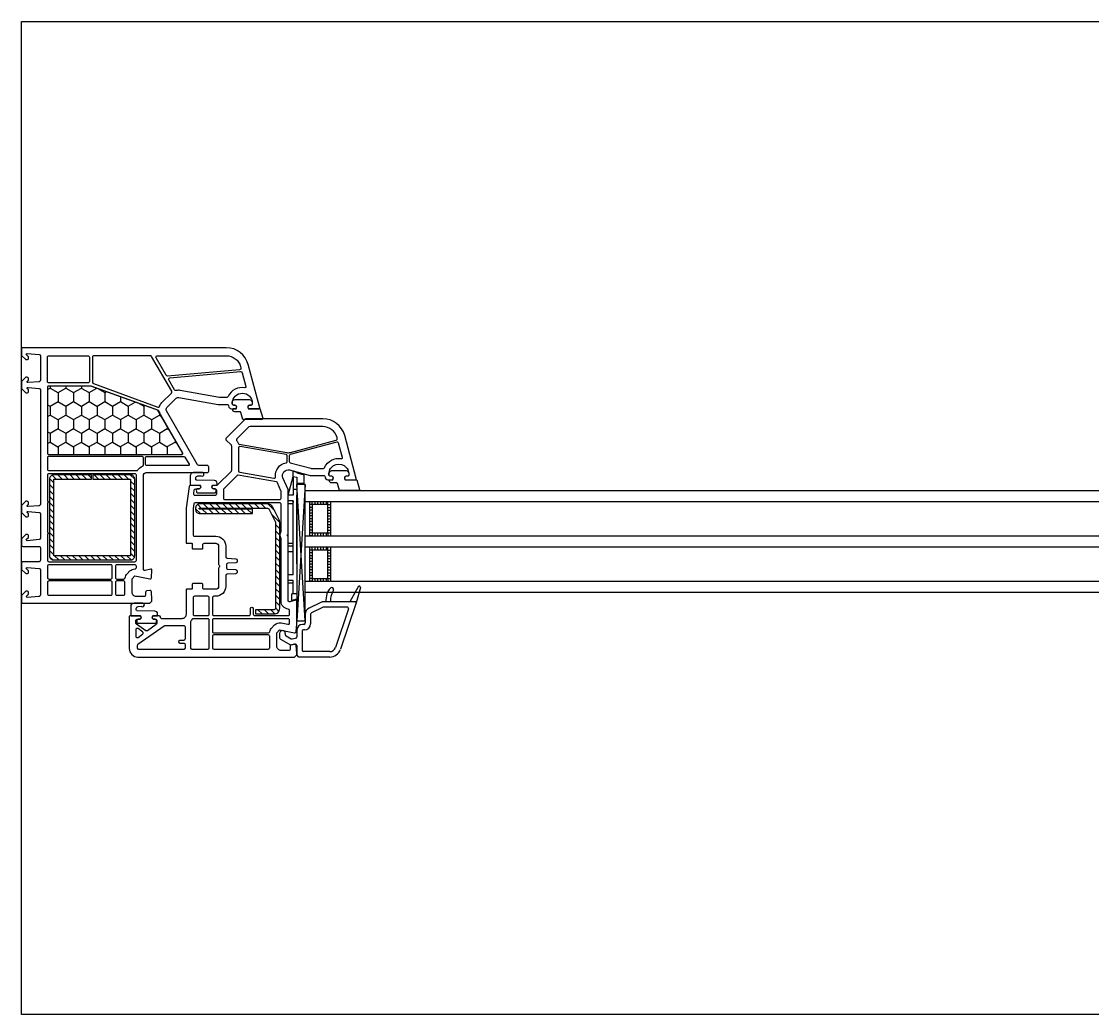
# Model space of a CAD drawing. Header units: millimetres. Extents: x 53645 to 137188, y 78097 to 135533.
# Drawn here: x 74041.1 to 74418.6, y 93852.8 to 94202.8 of the extents above; entities that cross this region are included whole.
import ezdxf

# ---------------------------------------------------------------- set-up
doc = ezdxf.new("R2010")
doc.units = ezdxf.units.MM

# ---------------------------------------------------------------- blocks, each defined once
blk = doc.blocks.new('3432')
h = blk.add_hatch()
h.set_pattern_fill('HONEY', color=0, angle=-90, style=0)
h.set_pattern_definition([(270, (-5132.572, 9437.645), (2.74963, -4.7625), [3.175, -6.35]), (30, (-5132.572, 9437.645), (2.74963, 4.7625), [3.175, -6.35]), (330, (-5132.572, 9437.645), (5.49926, -6e-07), [-6.35, 3.175])])
h.paths.add_polyline_path([(-5004.19, 9347.41, 0.57735), (-5003.76, 9348.16), (-5011.44, 9361.47, -0.079163), (-5011.84, 9362.5, 0.259107), (-5012.16, 9362.87), (-5035.83, 9371.48, 0.087489), (-5036, 9371.51), (-5050.71, 9371.51, 0.414214), (-5051.21, 9371.01), (-5051.21, 9347.91, 0.414214), (-5050.71, 9347.41)])
at = {"color": 0}
for p, q in [((-5050.52, 9338.93), (-5049.03, 9337.45)), ((-5049.57, 9340.11), (-5048.17, 9338.7)), ((-5047.55, 9340.2), (-5046.05, 9338.7)), ((-5045.43, 9340.2), (-5043.93, 9338.7)), ((-5043.31, 9340.2), (-5041.81, 9338.7)), ((-5041.18, 9340.2), (-5039.68, 9338.7)), ((-5039.06, 9340.2), (-5037.56, 9338.7)), ((-5036.94, 9340.2), (-5035.78, 9339.05)), ((-5034.82, 9340.2), (-5033.32, 9338.7)), ((-5032.7, 9340.2), (-5031.2, 9338.7)), ((-5030.58, 9340.2), (-5029.08, 9338.7)), ((-5028.46, 9340.2), (-5026.96, 9338.7)), ((-5026.33, 9340.2), (-5024.83, 9338.7)), ((-5024.21, 9340.2), (-5022.71, 9338.7)), ((-5022.09, 9340.2), (-5020.53, 9338.65)), ((-4966.43, 9333.03), (-4964.63, 9339.63)), ((-4964.64, 9339.62), (-4964.64, 9341.49)), ((-4964.64, 9341.49), (-4963.44, 9341.15)), ((-4964.63, 9339.63), (-4963.43, 9339.35)), ((-4964.63, 9339.63), (-4964.63, 9333.03)), ((-4964.63, 9339.35), (-4964.63, 9333.03)), ((-4963.44, 9341.15), (-4963.44, 9340.86)), ((-4963.44, 9340.86), (-4960.87, 9340.18)), ((-4963.43, 9339.35), (-4963.43, 9296.39)), ((-4960.87, 9340.18), (-4960.87, 9337.13)), ((-5050.53, 9336.83), (-5049.03, 9335.33)), ((-5050.53, 9334.71), (-5049.03, 9333.21)), ((-5022.03, 9338.03), (-5020.53, 9336.53)), ((-5022.03, 9335.9), (-5020.53, 9334.4)), ((-4963.43, 9335.03), (-4964.63, 9335.03)), ((-4960.87, 9337.13), (-4963.44, 9337.13)), ((-4960.46, 9336.83), (-4963.44, 9288.82)), ((-4960.46, 9288.82), (-4963.44, 9336.83)), ((-5050.53, 9332.58), (-5049.03, 9331.08)), ((-5022.03, 9333.78), (-5020.53, 9332.28)), ((-5022.03, 9331.66), (-5020.53, 9330.16)), ((-4964.63, 9333.03), (-4966.43, 9333.03)), ((-4966.43, 9302.03), (-4966.43, 9333.03)), ((-4964.63, 9331.03), (-4966.43, 9331.03)), ((-4964.63, 9331.03), (-4964.63, 9330.43)), ((-4964.63, 9305.03), (-4964.63, 9331.03)), ((-4963.43, 9308.8), (-4963.43, 9333)), ((-4957.96, 9329.72), (-4957.96, 9330.72)), ((-4956.96, 9329.72), (-4956.96, 9330.72)), ((-4955.96, 9329.72), (-4955.96, 9330.72)), ((-4954.96, 9329.72), (-4954.96, 9330.72)), ((-4953.96, 9329.72), (-4953.96, 9330.72)), ((-4952.96, 9329.72), (-4952.96, 9330.72)), ((-4952.46, 9329.72), (-4952.46, 9330.72)), ((-5050.53, 9330.46), (-5049.03, 9328.96)), ((-5050.53, 9328.34), (-5049.03, 9326.84)), ((-5022.03, 9329.54), (-5020.53, 9328.04)), ((-5022.03, 9327.42), (-5020.53, 9325.92)), ((-4999.06, 9328.23), (-4997.38, 9326.55)), ((-4998.33, 9329.76), (-4997.05, 9328.47)), ((-4996.7, 9328.13), (-4995.12, 9326.55)), ((-4996.28, 9329.97), (-4994.78, 9328.47)), ((-4994.44, 9328.13), (-4992.86, 9326.55)), ((-4994.02, 9329.97), (-4992.52, 9328.47)), ((-4992.17, 9328.13), (-4990.59, 9326.55)), ((-4991.76, 9329.97), (-4990.26, 9328.47)), ((-4989.91, 9328.13), (-4988.33, 9326.55)), ((-4989.49, 9329.97), (-4987.99, 9328.47)), ((-4987.65, 9328.13), (-4986.07, 9326.55)), ((-4987.23, 9329.97), (-4985.73, 9328.47)), ((-4985.39, 9328.13), (-4983.81, 9326.55)), ((-4984.97, 9329.97), (-4983.47, 9328.47)), ((-4983.12, 9328.13), (-4981.54, 9326.55)), ((-4982.71, 9329.97), (-4981.21, 9328.47)), ((-4980.86, 9328.13), (-4979.28, 9326.55)), ((-4980.44, 9329.97), (-4978.94, 9328.47)), ((-4978.18, 9329.97), (-4976.68, 9328.47)), ((-4975.92, 9329.97), (-4974.42, 9328.47)), ((-4973.66, 9329.97), (-4971.17, 9327.49)), ((-4964.63, 9330.03), (-4966.43, 9330.03)), ((-4957.96, 9329.72), (-4958.96, 9329.72)), ((-4957.96, 9328.72), (-4958.96, 9328.72)), ((-4957.96, 9327.72), (-4958.96, 9327.72)), ((-4952.46, 9329.72), (-4951.46, 9329.72)), ((-4952.46, 9328.72), (-4951.46, 9328.72)), ((-4952.46, 9327.72), (-4951.46, 9327.72)), ((-5050.53, 9326.22), (-5049.03, 9324.72)), ((-5050.53, 9324.1), (-5049.03, 9322.6)), ((-5022.03, 9325.3), (-5020.53, 9323.8)), ((-5022.03, 9323.18), (-5020.53, 9321.68)), ((-4972.26, 9326.32), (-4969.41, 9323.47)), ((-4957.96, 9326.72), (-4958.96, 9326.72)), ((-4957.96, 9325.72), (-4958.96, 9325.72)), ((-4957.96, 9324.72), (-4958.96, 9324.72)), ((-4957.96, 9323.72), (-4958.96, 9323.72)), ((-4952.46, 9326.72), (-4951.46, 9326.72)), ((-4952.46, 9325.72), (-4951.46, 9325.72)), ((-4952.46, 9324.72), (-4951.46, 9324.72)), ((-4952.46, 9323.72), (-4951.46, 9323.72)), ((-5050.53, 9321.98), (-5049.03, 9320.48)), ((-5050.53, 9319.86), (-5049.03, 9318.36)), ((-5022.03, 9321.06), (-5020.53, 9319.56)), ((-4970.91, 9322.71), (-4969.41, 9321.21)), ((-4970.91, 9320.44), (-4969.41, 9318.94)), ((-4957.96, 9322.72), (-4958.96, 9322.72)), ((-4957.96, 9321.72), (-4958.96, 9321.72)), ((-4957.96, 9320.72), (-4958.96, 9320.72)), ((-4957.96, 9319.72), (-4958.96, 9319.72)), ((-4957.96, 9319.72), (-4958.96, 9319.72)), ((-4957.96, 9319.72), (-4957.96, 9318.72)), ((-4956.96, 9318.72), (-4956.96, 9319.72)), ((-4955.96, 9318.72), (-4955.96, 9319.72)), ((-4954.96, 9318.72), (-4954.96, 9319.72)), ((-4953.96, 9318.72), (-4953.96, 9319.72)), ((-4952.96, 9318.72), (-4952.96, 9319.72)), ((-4952.46, 9322.72), (-4951.46, 9322.72)), ((-4952.46, 9321.72), (-4951.46, 9321.72)), ((-4952.46, 9320.72), (-4951.46, 9320.72)), ((-4952.46, 9319.72), (-4951.46, 9319.72)), ((-4952.46, 9319.72), (-4951.46, 9319.72)), ((-4952.46, 9319.72), (-4952.46, 9318.72)), ((-5050.53, 9317.74), (-5049.03, 9316.24)), ((-5050.53, 9315.61), (-5049.03, 9314.11)), ((-5022.03, 9318.93), (-5020.53, 9317.43)), ((-5022.03, 9316.81), (-5020.53, 9315.31)), ((-4970.91, 9318.18), (-4969.41, 9316.68)), ((-4970.91, 9315.92), (-4969.41, 9314.42)), ((-4964.63, 9316.03), (-4966.43, 9316.03)), ((-4957.96, 9318.72), (-4958.96, 9318.72)), ((-4952.46, 9318.72), (-4951.46, 9318.72)), ((-5050.53, 9313.49), (-5049.03, 9311.99)), ((-5022.03, 9314.69), (-5020.53, 9313.19)), ((-5022.03, 9312.57), (-5020.63, 9311.17)), ((-4970.91, 9313.66), (-4969.41, 9312.16)), ((-4964.63, 9315.03), (-4966.43, 9315.03)), ((-4964.63, 9313.03), (-4966.43, 9313.03)), ((-4957.96, 9313.72), (-4958.96, 9313.72)), ((-4957.96, 9312.72), (-4958.96, 9312.72)), ((-4957.96, 9313.72), (-4957.96, 9314.72)), ((-4956.96, 9313.72), (-4956.96, 9314.72)), ((-4955.96, 9313.72), (-4955.96, 9314.72)), ((-4954.96, 9313.72), (-4954.96, 9314.72)), ((-4953.96, 9313.72), (-4953.96, 9314.72)), ((-4952.96, 9313.72), (-4952.96, 9314.72)), ((-4952.46, 9313.72), (-4952.46, 9314.72)), ((-4952.46, 9313.72), (-4951.46, 9313.72)), ((-4952.46, 9312.72), (-4951.46, 9312.72)), ((-5050.49, 9311.32), (-5049.42, 9310.25)), ((-5048.75, 9311.7), (-5047.25, 9310.2)), ((-5046.63, 9311.7), (-5045.13, 9310.2)), ((-5044.5, 9311.7), (-5043, 9310.2)), ((-5042.38, 9311.7), (-5040.88, 9310.2)), ((-5040.26, 9311.7), (-5038.76, 9310.2)), ((-5038.14, 9311.7), (-5036.64, 9310.2)), ((-5036.02, 9311.7), (-5034.52, 9310.2)), ((-5033.9, 9311.7), (-5032.4, 9310.2)), ((-5031.78, 9311.7), (-5030.28, 9310.2)), ((-5029.65, 9311.7), (-5028.15, 9310.2)), ((-5027.53, 9311.7), (-5026.03, 9310.2)), ((-5025.41, 9311.7), (-5023.91, 9310.2)), ((-5023.29, 9311.7), (-5021.81, 9310.22)), ((-4970.91, 9311.39), (-4969.41, 9309.89)), ((-4970.91, 9309.13), (-4969.41, 9307.63)), ((-4957.96, 9311.72), (-4958.96, 9311.72)), ((-4957.96, 9310.72), (-4958.96, 9310.72)), ((-4957.96, 9309.72), (-4958.96, 9309.72)), ((-4957.96, 9308.72), (-4958.96, 9308.72)), ((-4952.46, 9311.72), (-4951.46, 9311.72)), ((-4952.46, 9310.72), (-4951.46, 9310.72)), ((-4952.46, 9309.72), (-4951.46, 9309.72)), ((-4952.46, 9308.72), (-4951.46, 9308.72)), ((-4970.91, 9306.87), (-4969.41, 9305.37)), ((-4970.91, 9304.6), (-4969.41, 9303.1)), ((-4964.63, 9305.03), (-4966.43, 9305.03)), ((-4957.96, 9307.72), (-4958.96, 9307.72)), ((-4957.96, 9306.72), (-4958.96, 9306.72)), ((-4957.96, 9305.72), (-4958.96, 9305.72)), ((-4957.96, 9304.72), (-4958.96, 9304.72)), ((-4952.46, 9307.72), (-4951.46, 9307.72)), ((-4952.46, 9306.72), (-4951.46, 9306.72)), ((-4952.46, 9305.72), (-4951.46, 9305.72)), ((-4952.46, 9304.72), (-4951.46, 9304.72)), ((-4970.91, 9302.34), (-4969.41, 9300.84)), ((-4964.63, 9303.03), (-4966.43, 9303.03)), ((-4964.63, 9302.03), (-4966.43, 9302.03)), ((-4964.63, 9298.33), (-4964.63, 9303.03)), ((-4957.96, 9303.72), (-4958.96, 9303.72)), ((-4957.96, 9303.72), (-4958.96, 9303.72)), ((-4957.96, 9302.72), (-4958.96, 9302.72)), ((-4957.96, 9303.72), (-4957.96, 9302.72)), ((-4956.96, 9302.72), (-4956.96, 9303.72)), ((-4955.96, 9302.72), (-4955.96, 9303.72)), ((-4954.96, 9302.72), (-4954.96, 9303.72)), ((-4953.96, 9302.72), (-4953.96, 9303.72)), ((-4952.96, 9302.72), (-4952.96, 9303.72)), ((-4952.46, 9303.72), (-4951.46, 9303.72)), ((-4952.46, 9303.72), (-4951.46, 9303.72)), ((-4952.46, 9303.72), (-4952.46, 9302.72)), ((-4952.46, 9302.72), (-4951.46, 9302.72)), ((-4941.74, 9300.8), (-4944.74, 9295.5)), ((-4941.01, 9300.5), (-4942.45, 9295.12)), ((-4970.91, 9300.08), (-4969.41, 9298.58)), ((-4970.91, 9297.82), (-4969.41, 9296.32)), ((-4963.43, 9298.33), (-4965.13, 9298.33)), ((-4965.13, 9295.94), (-4965.13, 9298.33)), ((-4952.99, 9297.53), (-4953.34, 9295.5)), ((-4970.91, 9295.55), (-4969.41, 9294.05)), ((-4970.91, 9293.29), (-4969.73, 9292.1)), ((-4963.43, 9296.39), (-4965.13, 9295.94)), ((-4954.93, 9295.26), (-4959.08, 9293.24)), ((-4954.1, 9293.55), (-4958.25, 9291.53)), ((-4942.74, 9295.5), (-4953.88, 9295.5)), ((-4945.67, 9293.6), (-4953.88, 9293.6)), ((-4951.54, 9295.68), (-4951.54, 9295.5)), ((-4945.19, 9292.94), (-4949.81, 9279.33)), ((-4942.45, 9295.11), (-4948.01, 9278.72)), ((-4942.44, 9295.2), (-4942.44, 9295.2)), ((-4977.91, 9291.24), (-4977.85, 9291.17)), ((-4977.08, 9292.67), (-4975.58, 9291.17)), ((-4974.82, 9292.67), (-4973.32, 9291.17)), ((-4972.56, 9292.67), (-4971.09, 9291.2)), ((-4960.44, 9291.08), (-4960.44, 9288)), ((-4958.54, 9291.08), (-4958.54, 9287.7)), ((-4963.44, 9285.4), (-4963.44, 9283.09)), ((-4960.94, 9287.5), (-4961.34, 9287.5)), ((-4960.64, 9285.6), (-4961.04, 9285.6)), ((-4969.44, 9284.35), (-4969.44, 9282.73)), ((-4969.19, 9282.3), (-4965.64, 9280.25)), ((-4967.44, 9284.35), (-4967.44, 9283.89)), ((-4967.19, 9283.46), (-4965.42, 9282.44)), ((-4965.09, 9282.38), (-4963.85, 9282.6)), ((-4961.54, 9285.1), (-4961.54, 9278.4)), ((-4965.64, 9280.25), (-4964.02, 9280.54)), ((-4963.44, 9280.04), (-4963.44, 9276.75)), ((-4951.71, 9277.9), (-4961.04, 9277.9)), ((-4962.69, 9276), (-4963.44, 9276.75)), ((-4951.8, 9276), (-4962.69, 9276))]:
    blk.add_line(p, q, dxfattribs=at)
for points in [[(-5060.44, 9500), (-4460.44, 9500), (-4460.44, 9150), (-5060.44, 9150)], [(-4960.46, 9334.82), (-4960.46, 9336.83), (-4963.44, 9336.83), (-4963.44, 9288.82), (-4960.46, 9288.82)], [(-4960.44, 9334.72), (-4569.09, 9334.72), (-4569.09, 9330.72), (-4960.44, 9330.72)], [(-4958.96, 9318.72), (-4951.46, 9318.72), (-4951.46, 9330.72), (-4958.96, 9330.72)], [(-4957.96, 9319.72), (-4952.46, 9319.72), (-4952.46, 9329.72), (-4957.96, 9329.72)], [(-4960.44, 9318.72), (-4569.09, 9318.72), (-4569.09, 9314.72), (-4960.44, 9314.72)], [(-4958.96, 9302.72), (-4951.46, 9302.72), (-4951.46, 9314.72), (-4958.96, 9314.72)], [(-4957.96, 9303.72), (-4952.46, 9303.72), (-4952.46, 9313.72), (-4957.96, 9313.72)], [(-4960.44, 9302.72), (-4569.09, 9302.72), (-4569.09, 9298.72), (-4960.44, 9298.72)]]:
    blk.add_lwpolyline(points, close=True, dxfattribs=at)
for points in [[(-5016.44, 9341), (-4994.94, 9341, 0.414214), (-4994.44, 9341.5), (-4994.44, 9343, 0.414214), (-4994.94, 9343.5), (-4997.63, 9343.5, -0.267949), (-4998.5, 9344), (-5009.3, 9362.71, -0.339454), (-5009.14, 9363.92), (-5005.85, 9367.21, -0.245592), (-5004.97, 9367.49), (-4991.14, 9365.05, 0.043661), (-4990.62, 9365), (-4987.94, 9365, -0.414214), (-4987.44, 9364.5, 0.414214), (-4986.44, 9363.5), (-4984.79, 9363.5), (-4984.62, 9363.8, 0.57735), (-4985.14, 9364.7), (-4985.59, 9364.7, -0.414214), (-4986.09, 9365.2), (-4986.09, 9365.5, -1), (-4979.09, 9365.5), (-4979.09, 9365.2, -0.414214), (-4979.59, 9364.7), (-4980.04, 9364.7, 0.57735), (-4980.56, 9363.8), (-4980.38, 9363.5), (-4976.74, 9363.5, 0.493145), (-4976.45, 9363.88), (-4980.52, 9379.07, 0.339454), (-4988.24, 9385), (-5059.94, 9385, 0.414214), (-5060.44, 9384.5), (-5060.44, 9382.6), (-5060.44, 9382.3), (-5058.94, 9380.8), (-5058.44, 9380.8, 0.414214), (-5057.94, 9381.3), (-5057.94, 9381.7, 0.198912), (-5057.99, 9381.84), (-5058.64, 9382.49, -0.700208), (-5058.41, 9383), (-5054.19, 9382.63, -0.388879), (-5053.74, 9382.13), (-5053.74, 9373.54, -0.388879), (-5054.19, 9373.04), (-5058.11, 9372.7, -0.700208), (-5058.35, 9373.21), (-5057.99, 9373.56, 0.198912), (-5057.94, 9373.71), (-5057.94, 9374.1, 0.414214), (-5058.44, 9374.6), (-5058.94, 9374.6), (-5060.44, 9373.1), (-5060.44, 9370.6), (-5058.94, 9369.1), (-5058.44, 9369.1, 0.414214), (-5057.94, 9369.6), (-5057.94, 9370, 0.198912), (-5057.99, 9370.14), (-5058.35, 9370.49, -0.700208), (-5058.11, 9371.01), (-5054.19, 9370.66, -0.388879), (-5053.74, 9370.16), (-5053.74, 9329.84, -0.388879), (-5054.19, 9329.34), (-5058.11, 9329, -0.700208), (-5058.35, 9329.51), (-5057.99, 9329.86, 0.198912), (-5057.94, 9330.01), (-5057.94, 9330.4, 0.414214), (-5058.44, 9330.9), (-5058.94, 9330.9), (-5060.44, 9329.4), (-5060.44, 9326.9), (-5058.94, 9325.4), (-5058.44, 9325.4, 0.414214), (-5057.94, 9325.9), (-5057.94, 9326.3, 0.198912), (-5057.99, 9326.44), (-5058.35, 9326.79, -0.700208), (-5058.11, 9327.31), (-5054.19, 9326.96, -0.388879), (-5053.74, 9326.46), (-5053.74, 9317.87, -0.388879), (-5054.19, 9317.37), (-5058.41, 9317, -0.700208), (-5058.64, 9317.51), (-5057.99, 9318.16, 0.198912), (-5057.94, 9318.31), (-5057.94, 9318.7, 0.414214), (-5058.44, 9319.2), (-5058.94, 9319.2), (-5060.44, 9317.7), (-5060.44, 9317.41), (-5060.44, 9315.5, 0.414214), (-5059.94, 9315), (-5054.24, 9315, -0.414214), (-5053.74, 9314.5), (-5053.74, 9310.1, -0.414214), (-5054.24, 9309.6), (-5059.94, 9309.6, 0.414214), (-5060.44, 9309.1), (-5060.44, 9306.9), (-5058.94, 9305.4), (-5058.44, 9305.4, 0.414214), (-5057.94, 9305.9), (-5057.94, 9306.3, 0.198912), (-5057.99, 9306.44), (-5058.64, 9307.09, -0.700208), (-5058.41, 9307.6), (-5054.19, 9307.23, -0.388879), (-5053.74, 9306.73), (-5053.74, 9297.87, -0.388879), (-5054.19, 9297.37), (-5058.41, 9297, -0.700208), (-5058.64, 9297.51), (-5057.99, 9298.16, 0.198912), (-5057.94, 9298.31), (-5057.94, 9298.7, 0.414214), (-5058.44, 9299.2), (-5058.94, 9299.2), (-5060.44, 9297.7), (-5060.44, 9297.41), (-5060.44, 9295.5, 0.414214), (-5059.94, 9295), (-5015.19, 9295), (-5014.44, 9295.75), (-5014.44, 9296.25), (-5014.62, 9299.04, 0.446275), (-5015.21, 9299.49), (-5016.32, 9299.3, 0.36397), (-5016.74, 9298.81), (-5016.74, 9297.8, -0.414214), (-5017.24, 9297.3), (-5019.94, 9297.3, -0.414214), (-5021.44, 9298.8), (-5021.44, 9303.57), (-5020.44, 9304.57), (-5015.22, 9303.51, 0.454146), (-5014.62, 9303.97), (-5014.44, 9306.68, 0.51393), (-5014.81, 9306.99), (-5016.81, 9306.46, -0.493145), (-5017.44, 9306.94), (-5017.44, 9340, -0.414214)], [(-5036.49, 9381.7), (-5036.49, 9373.1, -0.414214), (-5036.99, 9372.6), (-5050.74, 9372.6, -0.414214), (-5051.24, 9373.1), (-5051.24, 9381.7, -0.414214), (-5050.74, 9382.2), (-5036.99, 9382.2, -0.414214)], [(-5034.89, 9382.2, 0.414214), (-5035.39, 9381.7), (-5035.39, 9372.82, 0.315299), (-5035.06, 9372.35), (-5012.37, 9364.1, 0.415199), (-5011.73, 9364.4, -0.110369), (-5010.91, 9365.68), (-5007.54, 9369.05, 0.339454), (-5007.46, 9369.66), (-5014.56, 9381.95, 0.267949), (-5014.99, 9382.2)], [(-5012.57, 9382.2), (-4988.24, 9382.2, -0.339454), (-4983.22, 9378.35), (-4983.1, 9377.88, -0.466308), (-4983.54, 9377.25), (-5008.96, 9375.03, -0.291473), (-5009.44, 9375.28), (-5013, 9381.45, -0.57735)], [(-5008.11, 9374.4), (-4983.18, 9376.58, -0.36397), (-4982.65, 9376.21), (-4981.33, 9371.3, -0.546119), (-4981.67, 9370.93, 0.339137), (-4987.59, 9367.79, -0.293253), (-4988.04, 9367.5), (-4990.66, 9367.5), (-5004.54, 9369.95, 0.100742), (-5005.93, 9369.91, -0.329802), (-5006.48, 9370.15), (-5008.5, 9373.65, -0.548619)], [(-5035.94, 9371.5), (-5050.74, 9371.5, 0.414214), (-5051.24, 9371), (-5051.24, 9347.9, 0.414214), (-5050.74, 9347.4), (-5004.22, 9347.4, 0.57735), (-5003.78, 9348.15), (-5011.47, 9361.46, -0.079163), (-5011.86, 9362.49, 0.259107), (-5012.18, 9362.86)], [(-5003.85, 9347.41, 0.57735), (-5003.59, 9347.86), (-5012.22, 9362.82, 0.176327), (-5012.38, 9362.95), (-5035.86, 9371.5, 0.087489), (-5035.97, 9371.51), (-5050.91, 9371.51, 0.414214), (-5051.21, 9371.21), (-5051.21, 9347.71, 0.414214), (-5050.91, 9347.41)], [(-4985.29, 9362.44, -0.414214), (-4985.99, 9363.14), (-4985.99, 9363.24, -0.414214), (-4985.69, 9363.54), (-4984.85, 9363.54), (-4984.67, 9363.84, 0.57735), (-4985.19, 9364.74), (-4985.64, 9364.74, -0.414214), (-4986.14, 9365.24), (-4986.14, 9365.54, -0.020024), (-4986.13, 9365.82, -0.390947), (-4985.14, 9366.74), (-4980.15, 9366.74, -0.390947), (-4979.15, 9365.82), (-4979.14, 9365.54), (-4979.14, 9365.24, -0.414214), (-4979.64, 9364.74), (-4980.09, 9364.74, 0.57735), (-4980.61, 9363.84), (-4980.44, 9363.54), (-4976.39, 9363.54), (-4975.38, 9360.15, -0.502334), (-4975.67, 9359.77), (-4982.43, 9359.77), (-4983.16, 9362.2, 0.349418), (-4983.45, 9362.44)], [(-4964.19, 9276), (-4963.44, 9276.75), (-4963.44, 9277.25), (-4963.62, 9280.04, 0.446275), (-4964.21, 9280.49), (-4965.32, 9280.3, 0.36397), (-4965.74, 9279.81), (-4965.74, 9278.8, -0.414214), (-4966.24, 9278.3), (-4968.94, 9278.3, -0.414214), (-4970.44, 9279.8), (-4970.44, 9284.57), (-4969.44, 9285.57), (-4964.22, 9284.51, 0.454146), (-4963.62, 9284.97), (-4963.44, 9287.59, 0.016582), (-4963.44, 9287.79), (-4963.44, 9295.7, 0.493145), (-4963.81, 9295.99), (-4965.81, 9295.46, -0.493145), (-4966.44, 9295.94), (-4966.44, 9318.29, 0.201513), (-4966.59, 9318.65, -0.420084), (-4966.59, 9319.36, 0.201513), (-4966.44, 9319.72), (-4966.44, 9335), (-4968.27, 9339.2, -0.628383), (-4965.92, 9341.93), (-4958.71, 9340), (-4953.94, 9340, -0.414214), (-4953.44, 9339.5, 0.414214), (-4952.44, 9338.5), (-4950.79, 9338.5), (-4950.62, 9338.8, 0.57735), (-4951.14, 9339.7), (-4951.57, 9339.7, -0.38517), (-4952.07, 9340.15, -1.105542), (-4945.1, 9340.15, -0.38517), (-4945.6, 9339.7), (-4946.04, 9339.7, 0.57735), (-4946.56, 9338.8), (-4946.38, 9338.5), (-4942.74, 9338.5, 0.493145), (-4942.45, 9338.88), (-4946.52, 9354.07, 0.339454), (-4954.24, 9360), (-4981.02, 9360, 0.198912), (-4981.73, 9359.71), (-4988.29, 9353.15, 0.414214), (-4988.29, 9352.44), (-4986.58, 9350.73, -0.198912), (-4986.44, 9350.38), (-4986.44, 9341.71, -0.198912), (-4986.58, 9341.36), (-4991.29, 9336.65, -0.198912), (-4991.64, 9336.5), (-4993.08, 9336.5), (-4993.26, 9336.2, 0.57735), (-4992.74, 9335.3), (-4992.24, 9335.3, -0.414214), (-4991.74, 9334.8), (-4991.74, 9333.4, -0.414214), (-4992.24, 9332.9), (-4999.22, 9332.9, -0.455633), (-4999.72, 9333.47), (-4999.52, 9334.87, -0.373972), (-4999.03, 9335.3), (-4997.84, 9335.3, 0.57735), (-4997.32, 9336.2), (-4997.49, 9336.5), (-5000.88, 9336.5, 0.373885), (-5001.37, 9336.07), (-5002.44, 9328.5), (-5002.44, 9316.4, 0.414214), (-5002.14, 9316.1), (-5000.54, 9316.1, -0.414214), (-5000.24, 9315.8), (-5000.24, 9314.4, 0.414214), (-4999.94, 9314.1), (-4996.84, 9314.1, 0.414214), (-4996.54, 9314.4), (-4996.54, 9315.6, -0.414214), (-4996.04, 9316.1), (-4991.94, 9316.1, -0.414214), (-4990.94, 9315.1), (-4990.94, 9308.72, 0.201513), (-4990.79, 9308.36, -0.420084), (-4990.79, 9307.65, 0.201513), (-4990.94, 9307.29), (-4990.94, 9300.9, -0.414214), (-4991.94, 9299.9), (-4996.04, 9299.9, -0.414214), (-4996.54, 9300.4), (-4996.54, 9301.6, 0.414214), (-4996.84, 9301.9), (-4999.94, 9301.9, 0.414214), (-5000.24, 9301.6), (-5000.24, 9300.2, -0.414214), (-5000.54, 9299.9), (-5002.14, 9299.9, 0.414214), (-5002.44, 9299.6), (-5002.44, 9291, -0.414214), (-5003.94, 9289.5), (-5010.94, 9289.5, -0.414214), (-5011.44, 9290, 0.414214), (-5011.94, 9290.5), (-5014.08, 9290.5), (-5014.26, 9290.2, 0.57735), (-5013.74, 9289.3), (-5013.24, 9289.3, -0.414214), (-5012.74, 9288.8), (-5012.74, 9287.83, -0.244698), (-5012.95, 9287.42), (-5016, 9285.28, -0.315299), (-5016.57, 9285.28), (-5019.92, 9287.63, -0.244698), (-5020.14, 9288.04), (-5020.14, 9288.8, -0.414214), (-5019.64, 9289.3), (-5018.84, 9289.3, 0.57735), (-5018.32, 9290.2), (-5018.49, 9290.5), (-5022.14, 9290.5, 0.414214), (-5022.44, 9290.2), (-5022.44, 9279, 0.414214), (-5019.44, 9276)], [(-4966.96, 9348.05, 0.109518), (-4965.66, 9348.1), (-4949.49, 9352.44, 0.414214), (-4949.14, 9353.05), (-4949.22, 9353.35, 0.339454), (-4954.24, 9357.2), (-4979.86, 9357.2, 0.198912), (-4980.57, 9356.91), (-4984.56, 9352.92, 0.382222), (-4984.59, 9352.26, -0.088112), (-4984.09, 9351.33, 0.274835), (-4983.7, 9351)], [(-4971.5, 9339, 0.498043), (-4970.91, 9339.54, -0.394481), (-4967.2, 9344.44, 0.365019), (-4966.79, 9344.93), (-4966.79, 9346.89, 0.36397), (-4967.2, 9347.38), (-4983.35, 9350.23, 0.466308), (-4983.94, 9349.73), (-4983.94, 9341.61, 0.36397), (-4983.52, 9341.12)], [(-4954.04, 9342.5, 0.293253), (-4953.59, 9342.79, -0.339137), (-4947.67, 9345.93, 0.546119), (-4947.33, 9346.3), (-4948.7, 9351.41, 0.414214), (-4949.31, 9351.76), (-4965.72, 9347.36, 0.339454), (-4966.09, 9346.88), (-4966.09, 9344.95, 0.339454), (-4965.72, 9344.47), (-4958.44, 9342.52, 0.065543), (-4958.31, 9342.5)], [(-5050.74, 9346.7, 0.414214), (-5051.24, 9346.2), (-5051.24, 9342.2, 0.414214), (-5050.74, 9341.7), (-5019.78, 9341.7, 0.252264), (-5019.36, 9341.93, -0.152167), (-5017.75, 9343.25, 0.305615), (-5017.44, 9343.71), (-5017.44, 9346.2, 0.414214), (-5017.94, 9346.7)], [(-5016.24, 9346.7), (-5003.24, 9346.7, -0.267949), (-5002.8, 9346.45), (-5001.36, 9343.95, -0.57735), (-5001.62, 9343.5), (-5016.24, 9343.5, -0.414214), (-5016.74, 9344), (-5016.74, 9346.2, -0.414214)], [(-5050.74, 9340.6, 0.414214), (-5051.24, 9340.1), (-5051.24, 9330.9, -1), (-5051.24, 9330.3), (-5051.24, 9319.9, -1), (-5051.24, 9319.3), (-5051.24, 9310.1, 0.414214), (-5050.74, 9309.6), (-5020.44, 9309.6, 0.414214), (-5019.94, 9310.1), (-5019.94, 9340.1, 0.414214), (-5020.44, 9340.6)], [(-5035.78, 9338.7), (-5035.78, 9340.2), (-5049.03, 9340.2, 0.414214), (-5050.53, 9338.7), (-5050.53, 9311.7, 0.414214), (-5049.03, 9310.2), (-5022.03, 9310.2, 0.414214), (-5020.53, 9311.7), (-5020.53, 9338.7, 0.414214), (-5022.03, 9340.2), (-5035.28, 9340.2), (-5035.28, 9338.7), (-5022.03, 9338.7), (-5022.03, 9311.7), (-5049.03, 9311.7), (-5049.03, 9338.7)], [(-4998.31, 9335.32, 0.414214), (-4998.81, 9334.82, 0.054959), (-4998.73, 9334.06, 0.351258), (-4998.53, 9333.91), (-4992.09, 9333.91, 0.351258), (-4991.9, 9334.06, 0.054959), (-4991.81, 9334.82, 0.414214), (-4992.31, 9335.32), (-4992.76, 9335.32, -0.57735), (-4993.28, 9336.22), (-4993.11, 9336.52), (-4991.65, 9336.52, 0.414214), (-4991.45, 9336.72), (-4991.45, 9337.19, 0.407864), (-4992.43, 9338.19), (-4998.64, 9338.33, -0.433601), (-4999.03, 9338.76), (-4999, 9339.08, -0.363714), (-4998.27, 9339.81), (-4997.31, 9339.89, -0.169782), (-4997.11, 9339.84, 1.241435), (-4996.66, 9341.01), (-4999.75, 9341.01, 0.414214), (-5000.95, 9339.81), (-5000.95, 9336.82, 0.414214), (-5000.65, 9336.52), (-4997.52, 9336.52), (-4997.34, 9336.22, -0.57735), (-4997.86, 9335.32)], [(-4969.44, 9331.5, 0.414214), (-4968.94, 9332), (-4968.94, 9334.38, 0.103244), (-4968.98, 9334.58), (-4970.22, 9337.43, 0.251284), (-4970.59, 9337.72), (-4984.06, 9340.09, 0.28183), (-4984.54, 9339.9, -0.034736), (-4984.81, 9339.59), (-4989.09, 9335.31, 0.198912), (-4989.24, 9334.96), (-4989.24, 9332, 0.414214), (-4988.74, 9331.5)], [(-4951.19, 9337.39, -0.414214), (-4951.89, 9338.09), (-4951.89, 9338.19, -0.414214), (-4951.59, 9338.49), (-4950.75, 9338.49), (-4950.57, 9338.79, 0.57735), (-4951.09, 9339.69), (-4951.54, 9339.69, -0.414214), (-4952.04, 9340.19), (-4952.04, 9340.49, -0.020024), (-4952.03, 9340.77, -0.390947), (-4951.03, 9341.69), (-4946.05, 9341.69, -0.390947), (-4945.05, 9340.77), (-4945.04, 9340.49), (-4945.04, 9340.19, -0.414214), (-4945.54, 9339.69), (-4945.99, 9339.69, 0.57735), (-4946.51, 9338.79), (-4946.34, 9338.49), (-4942.29, 9338.49), (-4941.28, 9335.1, -0.502334), (-4941.57, 9334.72), (-4948.33, 9334.72), (-4949.06, 9337.15, 0.349418), (-4949.35, 9337.39)], [(-4980.24, 9290.6, 0.414214), (-4979.74, 9291.1), (-4979.74, 9293.1, -1), (-4978.74, 9293.1), (-4978.74, 9291.1, 0.414214), (-4978.24, 9290.6), (-4966.44, 9290.6, 0.414214), (-4965.94, 9291.1), (-4965.94, 9292.39, 0.387795), (-4966.39, 9292.89, -0.387795), (-4968.94, 9295.68), (-4968.94, 9317.69, -0.229416), (-4968.94, 9320.31), (-4968.94, 9329.9, 0.414214), (-4969.44, 9330.4), (-4999.21, 9330.4, 0.373972), (-4999.71, 9329.97), (-4999.93, 9328.36, 0.034844), (-4999.94, 9328.29), (-4999.94, 9319.1, 0.414214), (-4999.44, 9318.6), (-4991.94, 9318.6, -0.414214), (-4988.44, 9315.1), (-4988.44, 9311.29, 0.39896), (-4987.96, 9310.79), (-4984.91, 9310.63, -0.39896), (-4984.44, 9310.13), (-4984.44, 9309.7, -0.39896), (-4984.91, 9309.2), (-4987.7, 9309.05, 0.442836), (-4988.17, 9308.48, -0.074681), (-4988.17, 9307.53, 0.442836), (-4987.7, 9306.95), (-4984.91, 9306.81, -0.39896), (-4984.44, 9306.31), (-4984.44, 9305.88, -0.39896), (-4984.91, 9305.38), (-4987.96, 9305.22, 0.39896), (-4988.44, 9304.72), (-4988.44, 9300.9, -0.414214), (-4991.94, 9297.4), (-4992.64, 9297.4, 0.414214), (-4993.14, 9296.9), (-4993.14, 9291.1, 0.414214), (-4992.64, 9290.6)], [(-4969.41, 9293.17), (-4969.41, 9323.5, 0.116434), (-4969.63, 9324.4), (-4971.86, 9328.87, 0.284079), (-4973.65, 9329.97), (-4997.56, 9329.97, 0.414214), (-4999.06, 9328.47), (-4999.06, 9328.05, 0.414214), (-4997.56, 9326.55), (-4979.06, 9326.55), (-4979.06, 9328.13), (-4997.66, 9328.13, -0.940252), (-4997.68, 9328.47), (-4973.78, 9328.47, -0.228035), (-4973.2, 9328.2), (-4970.97, 9323.72, -0.116434), (-4970.91, 9323.5), (-4970.91, 9293.17, -0.414214), (-4971.41, 9292.67), (-4977.91, 9292.67), (-4977.91, 9291.17), (-4971.41, 9291.17, 0.414214)], [(-5050.74, 9308.5, 0.414214), (-5051.24, 9308), (-5051.24, 9304, 0.414214), (-5050.74, 9303.5), (-5028.94, 9303.5, 0.414214), (-5028.44, 9304), (-5028.44, 9308, 0.414214), (-5028.94, 9308.5)], [(-5026.84, 9308.5, 0.414214), (-5027.34, 9308), (-5027.34, 9304, 0.414214), (-5026.84, 9303.5), (-5024.41, 9303.5, 0.372896), (-5023.91, 9303.93, -0.161969), (-5023.2, 9305.34), (-5022.2, 9306.34, -0.198912), (-5020.44, 9307.07, 0.414214), (-5019.94, 9307.57), (-5019.94, 9308, 0.414214), (-5020.44, 9308.5)], [(-5050.74, 9302.8, 0.414214), (-5051.24, 9302.3), (-5051.24, 9298.3, 0.414214), (-5050.74, 9297.8), (-5028.94, 9297.8, 0.414214), (-5028.44, 9298.3), (-5028.44, 9302.3, 0.414214), (-5028.94, 9302.8)], [(-5026.84, 9302.8, 0.414214), (-5027.34, 9302.3), (-5027.34, 9298.3, 0.414214), (-5026.84, 9297.8), (-5024.44, 9297.8, 0.414214), (-5023.94, 9298.3), (-5023.94, 9302.3, 0.414214), (-5024.44, 9302.8)], [(-4994.74, 9290.6, 0.414214), (-4994.24, 9291.1), (-4994.24, 9296.9, 0.414214), (-4994.74, 9297.4), (-4999.44, 9297.4, 0.414214), (-4999.94, 9296.9), (-4999.94, 9291.1, 0.414214), (-4999.44, 9290.6)], [(-5019.3, 9289.32, 0.414214), (-5019.8, 9288.82, 0.054959), (-5019.72, 9288.06, 0.351258), (-5019.52, 9287.91), (-5013.08, 9287.91, 0.351258), (-5012.88, 9288.06, 0.054959), (-5012.8, 9288.82, 0.414214), (-5013.3, 9289.32), (-5013.75, 9289.32, -0.57735), (-5014.27, 9290.22), (-5014.1, 9290.52), (-5012.63, 9290.52, 0.414214), (-5012.43, 9290.72), (-5012.43, 9291.19, 0.407864), (-5013.41, 9292.19), (-5019.62, 9292.33, -0.433601), (-5020.01, 9292.76), (-5019.99, 9293.08, -0.363714), (-5019.26, 9293.81), (-5018.29, 9293.89, -0.169782), (-5018.1, 9293.84, 1.241435), (-5017.65, 9295.01), (-5020.74, 9295.01, 0.414214), (-5021.94, 9293.81), (-5021.94, 9290.82, 0.414214), (-5021.64, 9290.52), (-5018.5, 9290.52), (-5018.33, 9290.22, -0.57735), (-5018.85, 9289.32)], [(-4994.74, 9278.8, 0.414214), (-4994.24, 9279.3), (-4994.24, 9289, 0.414214), (-4994.74, 9289.5), (-4999.9, 9289.5, 0.284915), (-5000.35, 9289.22, -0.045769), (-5000.74, 9288.6, 0.162278), (-5000.84, 9288.3), (-5000.84, 9279.3, 0.414214), (-5000.34, 9278.8)], [(-4973.41, 9284.5, 0.372896), (-4972.91, 9284.93, -0.161969), (-4972.2, 9286.34), (-4971.2, 9287.34, -0.251647), (-4968.94, 9288.02), (-4966.54, 9287.54, 0.4743), (-4965.94, 9288.03), (-4965.94, 9289, 0.414214), (-4966.44, 9289.5), (-4992.64, 9289.5, 0.414214), (-4993.14, 9289), (-4993.14, 9285, 0.414214), (-4992.64, 9284.5)], [(-5017.74, 9284.06, 0.520567), (-5017.74, 9284.88), (-5019.35, 9286.01, 0.606815), (-5020.14, 9285.6), (-5020.14, 9283.35, 0.606815), (-5019.35, 9282.94)], [(-5003.14, 9278.8, 0.414214), (-5002.64, 9279.3), (-5002.64, 9280.3, 0.414214), (-5003.14, 9280.8), (-5004.44, 9280.8, -0.414214), (-5004.94, 9281.3), (-5004.94, 9281.5, -0.414214), (-5004.44, 9282), (-5003.14, 9282, 0.414214), (-5002.64, 9282.5), (-5002.64, 9286.51, 0.436376), (-5003.17, 9287.01, -0.01877), (-5003.44, 9287), (-5009.9, 9287, 0.153915), (-5010.19, 9286.91), (-5019.42, 9280.45, 0.244698), (-5019.64, 9280.04), (-5019.64, 9279.3, 0.414214), (-5019.14, 9278.8)], [(-4973.44, 9278.8, 0.414214), (-4972.94, 9279.3), (-4972.94, 9283.3, 0.414214), (-4973.44, 9283.8), (-4992.64, 9283.8, 0.414214), (-4993.14, 9283.3), (-4993.14, 9279.3, 0.414214), (-4992.64, 9278.8)]]:
    blk.add_lwpolyline(points, format="xyb", close=True, dxfattribs=at)
for centre, radius, start, end in [((-4951.04, 9299.9), 0.6, 330.58, 132.486), ((-4941.39, 9300.6), 0.4, 345, 150.5133), ((-4948.06, 9296.66), 5, 132.486, 170), ((-4943.54, 9295.68), 8, 150.58, 180), ((-4958.04, 9291.08), 2.4, 115.9205, 180), ((-4953.88, 9293.1), 2.4, 90, 115.9205), ((-4953.88, 9293.1), 0.5, 90, 115.9205), ((-4945.67, 9293.1), 0.5, 341.2519, 90), ((-4942.74, 9295.2), 0.3, 341.2519, 90), ((-4958.04, 9291.08), 0.5, 115.9205, 180), ((-4968.44, 9284.35), 1, 0, 180), ((-4961.34, 9285.4), 2.1, 90, 180), ((-4961.04, 9285.1), 0.5, 90, 180), ((-4960.94, 9288), 0.5, 270, 0), ((-4960.64, 9287.7), 2.1, 270, 0), ((-4968.94, 9282.73), 0.5, 180, 240), ((-4966.94, 9283.89), 0.5, 180, 240), ((-4965.17, 9282.87), 0.5, 240, 280), ((-4963.94, 9283.09), 0.5, 280, 0), ((-4963.94, 9280.04), 0.5, 0, 100), ((-4961.04, 9278.4), 0.5, 180, 270), ((-4951.8, 9280), 2.1, 270, 341.2519), ((-4951.8, 9280), 4, 270, 341.2519)]:
    blk.add_arc(centre, radius, start, end, dxfattribs=at)

msp = doc.modelspace()

# ---------------------------------------------------------------- block references
msp.add_blockref('3432', (79101.57, 84702.83))

doc.saveas('drawing.dxf')
